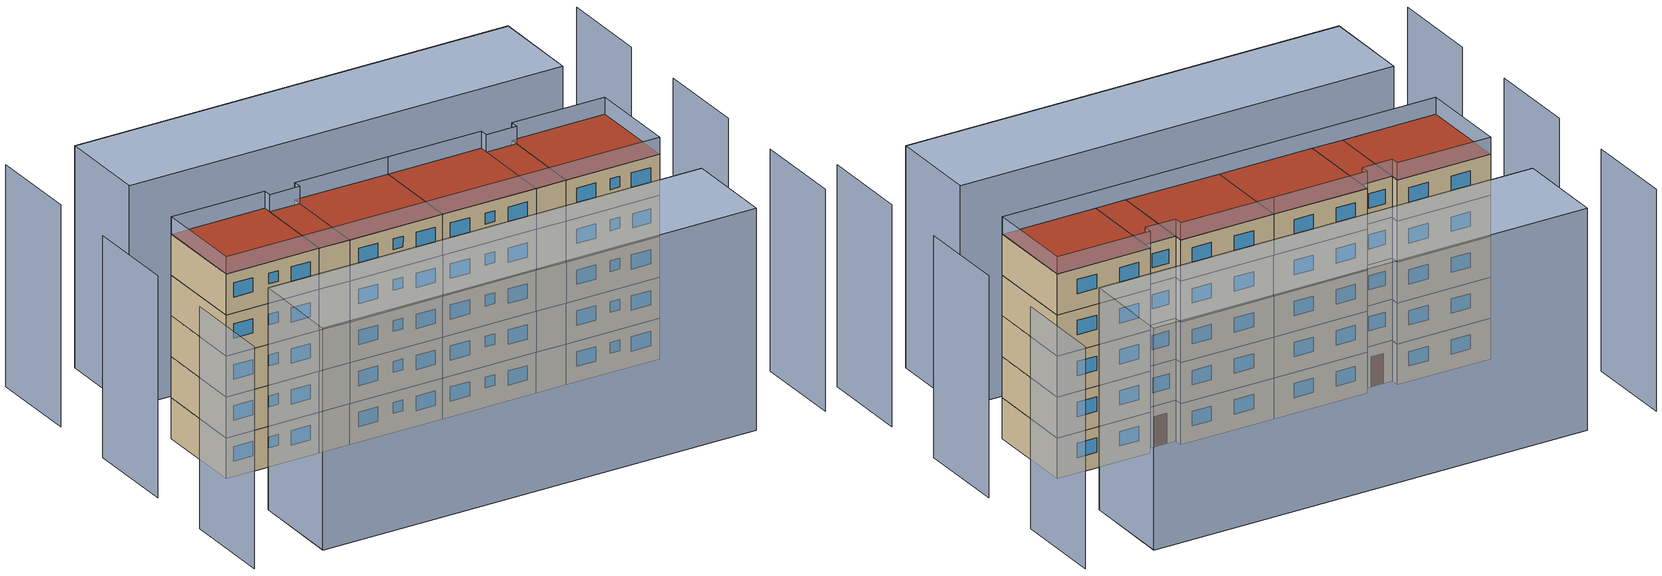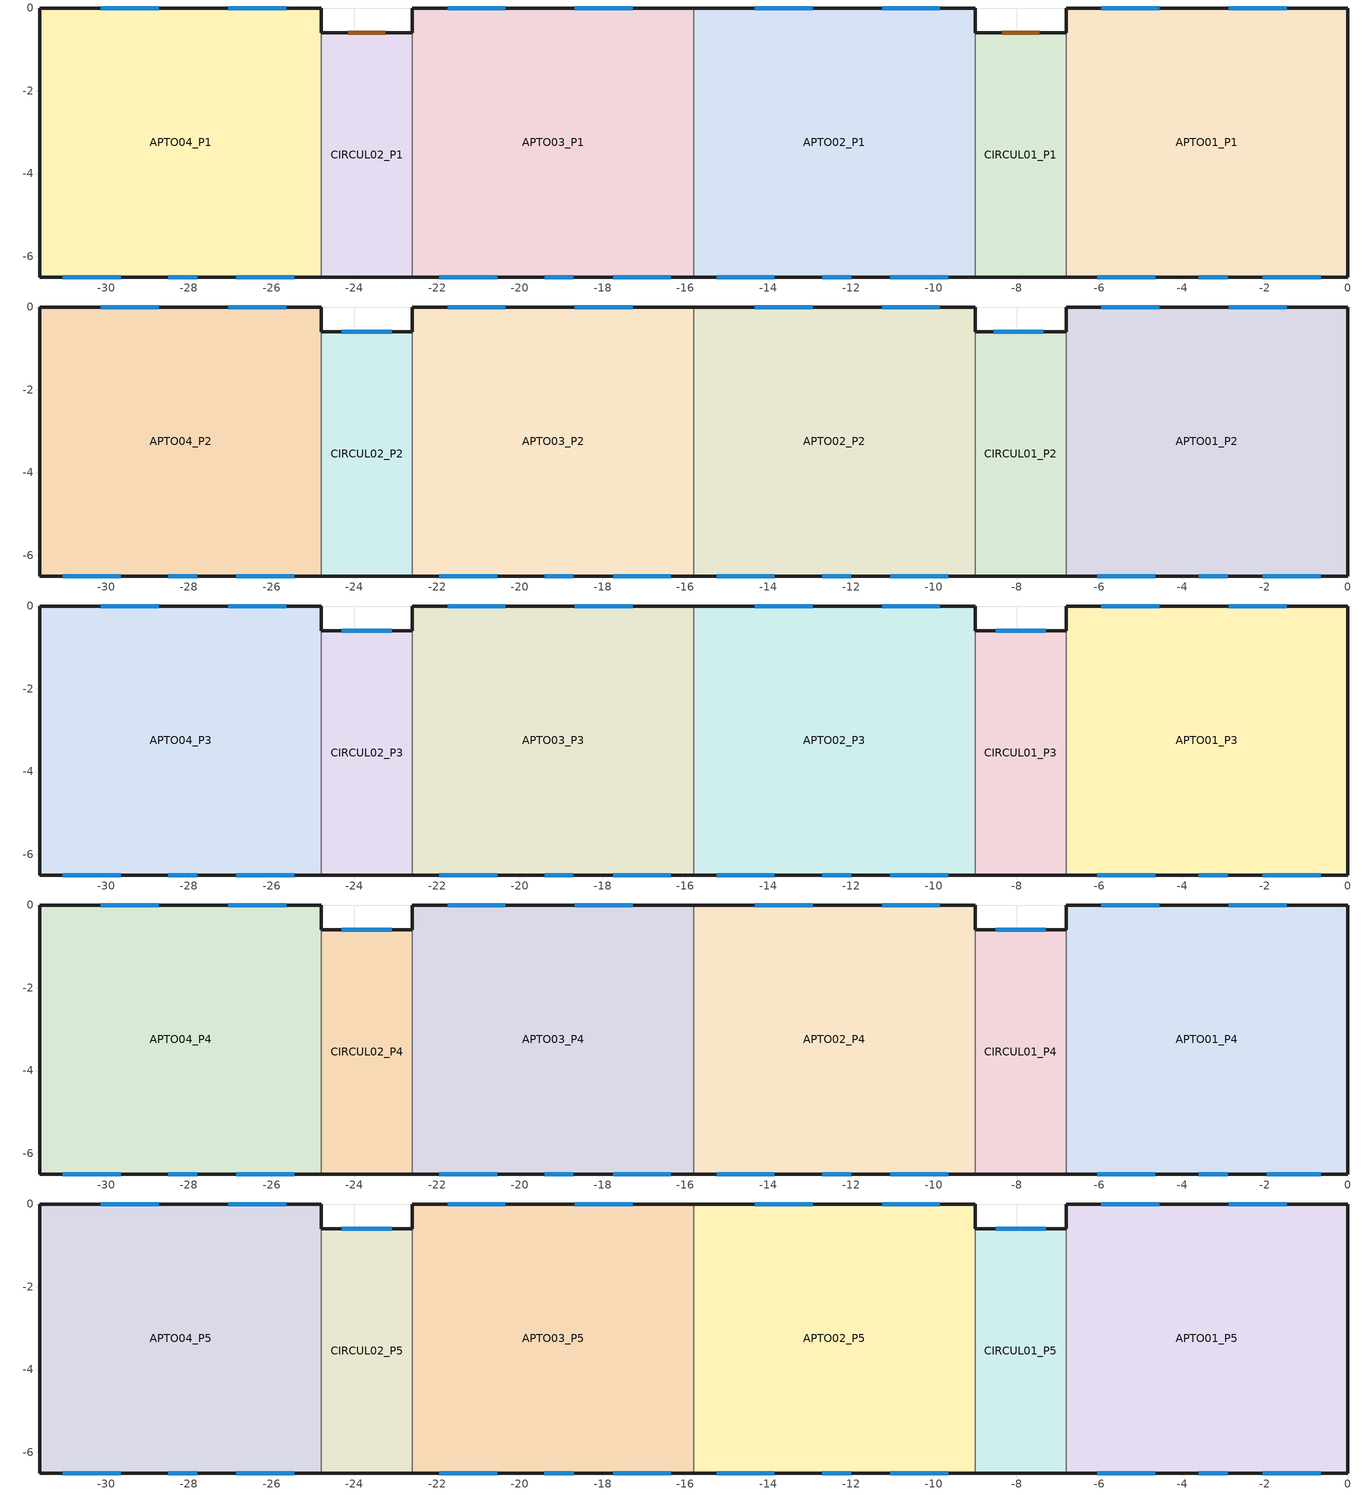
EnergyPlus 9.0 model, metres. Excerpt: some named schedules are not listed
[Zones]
APTO01_P1
 floor ground (Exterior Floor): -6.8,-6.5 -6.8,0 0,0 0,-6.5 z0
 wall outside (Exterior Wall South): 0,0 -6.8,0 z0:2.85
 wall outside (Exterior Wall West): 0,-6.5 0,0 / -6.8,0 -6.8,-0.6 z0:2.85
 wall outside (Exterior Wall North): -6.8,-6.5 0,-6.5 z0:2.85
 wall to CIRCUL01_P1 (Interior Wall): -6.8,-0.6 -6.8,-6.5 z0:2.85
 window (Exterior Window): -1.47,0 -2.87,0 / -4.55,0 -5.95,0 / -2.05,-6.5 -0.65,-6.5 / -6.05,-6.5 -4.65,-6.5 z1.1:2.1; -3.6,-6.5 -2.9,-6.5 z1.35:2.1
CIRCUL01_P1
 floor ground (Exterior Floor): -9,-6.5 -9,-0.6 -6.8,-0.6 -6.8,-6.5 z0
 wall outside (Exterior Wall South): -6.8,-0.6 -9,-0.6 z0:2.85
 wall outside (Exterior Wall North): -9,-6.5 -6.8,-6.5 z0:2.85
 wall to APTO02_P1 (Interior Wall): -9,-0.6 -9,-6.5 z0:2.85
 door (Exterior Door): -7.45,-0.6 -8.35,-0.6 z0:2.1
APTO02_P1
 floor ground (Exterior Floor): -15.8,-6.5 -15.8,0 -9,0 -9,-6.5 z0
 wall outside (Exterior Wall South): -9,0 -15.8,0 z0:2.85
 wall outside (Exterior Wall North): -15.8,-6.5 -9,-6.5 z0:2.85
 wall outside (Exterior Wall West): -9,-0.6 -9,0 z0:2.85
 wall to APTO03_P1 (Interior Wall): -15.8,0 -15.8,-6.5 z0:2.85
 window (Exterior Window): -9.85,0 -11.25,0 / -12.93,0 -14.33,0 / -15.25,-6.5 -13.85,-6.5 / -11.05,-6.5 -9.65,-6.5 z1.1:2.1; -12.7,-6.5 -12,-6.5 z1.35:2.1
APTO03_P1
 floor ground (Exterior Floor): -22.6,-6.5 -22.6,0 -15.8,0 -15.8,-6.5 z0
 wall outside (Exterior Wall South): -15.8,0 -22.6,0 z0:2.85
 wall outside (Exterior Wall North): -22.6,-6.5 -15.8,-6.5 z0:2.85
 wall outside (Exterior Wall East): -22.6,0 -22.6,-0.6 z0:2.85
 wall to CIRCUL02_P1 (Interior Wall): -22.6,-0.6 -22.6,-6.5 z0:2.85
 window (Exterior Window): -17.27,0 -18.67,0 / -20.35,0 -21.75,0 / -17.75,-6.5 -16.35,-6.5 / -21.95,-6.5 -20.55,-6.5 z1.1:2.1; -19.4,-6.5 -18.71,-6.5 z1.35:2.1
CIRCUL02_P1
 floor ground (Exterior Floor): -24.8,-6.5 -24.8,-0.6 -22.6,-0.6 -22.6,-6.5 z0
 wall outside (Exterior Wall North): -24.8,-6.5 -22.6,-6.5 z0:2.85
 wall outside (Exterior Wall South): -22.6,-0.6 -24.8,-0.6 z0:2.85
 wall to APTO04_P1 (Interior Wall): -24.8,-0.6 -24.8,-6.5 z0:2.85
 door (Exterior Door): -23.25,-0.6 -24.15,-0.6 z0:2.1
APTO04_P1
 floor ground (Exterior Floor): -31.6,-6.5 -31.6,0 -24.8,0 -24.8,-6.5 z0
 wall outside (Exterior Wall North): -31.6,-6.5 -24.8,-6.5 z0:2.85
 wall outside (Exterior Wall South): -24.8,0 -31.6,0 z0:2.85
 wall outside (Exterior Wall East): -31.6,0 -31.6,-6.5 z0:2.85
 wall outside (Exterior Wall West): -24.8,-0.6 -24.8,0 z0:2.85
 window (Exterior Window): -25.65,0 -27.05,0 / -28.73,0 -30.13,0 / -31.05,-6.5 -29.65,-6.5 / -26.85,-6.5 -25.45,-6.5 z1.1:2.1; -28.5,-6.5 -27.79,-6.5 z1.35:2.1
CIRCUL02_P2
 floor to CIRCUL02_P1 (Interior Floor): -24.8,-6.5 -24.8,-0.6 -22.6,-0.6 -22.6,-6.5 z2.85
 wall outside (Exterior Wall North): -24.8,-6.5 -22.6,-6.5 z2.85:5.7
 wall outside (Exterior Wall South): -22.6,-0.6 -24.8,-0.6 z2.85:5.7
 wall to APTO04_P2 (Interior Wall): -24.8,-0.6 -24.8,-6.5 z2.85:5.7
 wall to APTO03_P2 (Interior Wall): -22.6,-6.5 -22.6,-0.6 z2.85:5.7
 window (Exterior Window): -23.1,-0.6 -24.3,-0.6 z3.95:4.95
APTO02_P2
 floor to APTO02_P1 (Interior Floor): -15.8,-6.5 -15.8,0 -9,0 -9,-6.5 z2.85
 wall outside (Exterior Wall North): -15.8,-6.5 -9,-6.5 z2.85:5.7
 wall outside (Exterior Wall South): -9,0 -15.8,0 z2.85:5.7
 wall outside (Exterior Wall West): -9,-0.6 -9,0 z2.85:5.7
 wall to CIRCUL01_P2 (Interior Wall): -9,-6.5 -9,-0.6 z2.85:5.7
 wall to APTO03_P2 (Interior Wall): -15.8,0 -15.8,-6.5 z2.85:5.7
 window (Exterior Window): -9.85,0 -11.25,0 / -12.93,0 -14.33,0 / -15.25,-6.5 -13.85,-6.5 / -11.05,-6.5 -9.65,-6.5 z3.95:4.95; -12.7,-6.5 -12,-6.5 z4.2:4.95
APTO04_P2
 floor to APTO04_P1 (Interior Floor): -31.6,-6.5 -31.6,0 -24.8,0 -24.8,-6.5 z2.85
 wall outside (Exterior Wall North): -31.6,-6.5 -24.8,-6.5 z2.85:5.7
 wall outside (Exterior Wall South): -24.8,0 -31.6,0 z2.85:5.7
 wall outside (Exterior Wall East): -31.6,0 -31.6,-6.5 z2.85:5.7
 wall outside (Exterior Wall West): -24.8,-0.6 -24.8,0 z2.85:5.7
 window (Exterior Window): -25.65,0 -27.05,0 / -28.73,0 -30.13,0 / -31.05,-6.5 -29.65,-6.5 / -26.85,-6.5 -25.45,-6.5 z3.95:4.95; -28.5,-6.5 -27.79,-6.5 z4.2:4.95
APTO01_P2
 floor to APTO01_P1 (Interior Floor): -6.8,-6.5 -6.8,0 0,0 0,-6.5 z2.85
 wall outside (Exterior Wall South): 0,0 -6.8,0 z2.85:5.7
 wall outside (Exterior Wall West): 0,-6.5 0,0 z2.85:5.7
 wall outside (Exterior Wall North): -6.8,-6.5 0,-6.5 z2.85:5.7
 wall outside (Exterior Wall East): -6.8,0 -6.8,-0.6 z2.85:5.7
 wall to CIRCUL01_P2 (Interior Wall): -6.8,-0.6 -6.8,-6.5 z2.85:5.7
 window (Exterior Window): -1.47,0 -2.87,0 / -4.55,0 -5.95,0 / -2.05,-6.5 -0.65,-6.5 / -6.05,-6.5 -4.65,-6.5 z3.95:4.95; -3.6,-6.5 -2.9,-6.5 z4.2:4.95
APTO03_P2
 floor to APTO03_P1 (Interior Floor): -22.6,-6.5 -22.6,0 -15.8,0 -15.8,-6.5 z2.85
 wall outside (Exterior Wall South): -15.8,0 -22.6,0 z2.85:5.7
 wall outside (Exterior Wall North): -22.6,-6.5 -15.8,-6.5 z2.85:5.7
 wall outside (Exterior Wall East): -22.6,0 -22.6,-0.6 z2.85:5.7
 window (Exterior Window): -17.27,0 -18.67,0 / -20.35,0 -21.75,0 / -17.75,-6.5 -16.35,-6.5 / -21.95,-6.5 -20.55,-6.5 z3.95:4.95; -19.4,-6.5 -18.71,-6.5 z4.2:4.95
CIRCUL01_P2
 floor to CIRCUL01_P1 (Interior Floor): -9,-6.5 -9,-0.6 -6.8,-0.6 -6.8,-6.5 z2.85
 wall outside (Exterior Wall North): -9,-6.5 -6.8,-6.5 z2.85:5.7
 wall outside (Exterior Wall South): -6.8,-0.6 -9,-0.6 z2.85:5.7
 window (Exterior Window): -7.35,-0.6 -8.55,-0.6 z3.81:4.81
APTO04_P3
 floor to APTO04_P2 (Interior Floor): -31.6,-6.5 -31.6,0 -24.8,0 -24.8,-6.5 z5.7
 wall outside (Exterior Wall North): -31.6,-6.5 -24.8,-6.5 z5.7:8.55
 wall outside (Exterior Wall South): -24.8,0 -31.6,0 z5.7:8.55
 wall outside (Exterior Wall East): -31.6,0 -31.6,-6.5 z5.7:8.55
 wall outside (Exterior Wall West): -24.8,-0.6 -24.8,0 z5.7:8.55
 wall to CIRCUL02_P3 (Interior Wall): -24.8,-6.5 -24.8,-0.6 z5.7:8.55
 window (Exterior Window): -25.65,0 -27.05,0 / -28.73,0 -30.13,0 / -31.05,-6.5 -29.65,-6.5 / -26.85,-6.5 -25.45,-6.5 z6.8:7.8; -28.5,-6.5 -27.79,-6.5 z7.05:7.8
CIRCUL01_P3
 floor to CIRCUL01_P2 (Interior Floor): -9,-6.5 -9,-0.6 -6.8,-0.6 -6.8,-6.5 z5.7
 wall outside (Exterior Wall North): -9,-6.5 -6.8,-6.5 z5.7:8.55
 wall outside (Exterior Wall South): -6.8,-0.6 -9,-0.6 z5.7:8.55
 wall to APTO02_P3 (Interior Wall): -9,-0.6 -9,-6.5 z5.7:8.55
 wall to APTO01_P3 (Interior Wall): -6.8,-6.5 -6.8,-0.6 z5.7:8.55
 window (Exterior Window): -7.3,-0.6 -8.5,-0.6 z6.8:7.8
CIRCUL02_P3
 floor to CIRCUL02_P2 (Interior Floor): -24.8,-6.5 -24.8,-0.6 -22.6,-0.6 -22.6,-6.5 z5.7
 wall outside (Exterior Wall North): -24.8,-6.5 -22.6,-6.5 z5.7:8.55
 wall outside (Exterior Wall South): -22.6,-0.6 -24.8,-0.6 z5.7:8.55
 wall to APTO03_P3 (Interior Wall): -22.6,-6.5 -22.6,-0.6 z5.7:8.55
 window (Exterior Window): -23.1,-0.6 -24.3,-0.6 z6.8:7.8
APTO01_P3
 floor to APTO01_P2 (Interior Floor): -6.8,-6.5 -6.8,0 0,0 0,-6.5 z5.7
 wall outside (Exterior Wall South): 0,0 -6.8,0 z5.7:8.55
 wall outside (Exterior Wall West): 0,-6.5 0,0 z5.7:8.55
 wall outside (Exterior Wall North): -6.8,-6.5 0,-6.5 z5.7:8.55
 wall outside (Exterior Wall East): -6.8,0 -6.8,-0.6 z5.7:8.55
 window (Exterior Window): -1.47,0 -2.87,0 / -4.55,0 -5.95,0 / -2.05,-6.5 -0.65,-6.5 / -6.05,-6.5 -4.65,-6.5 z6.8:7.8; -3.6,-6.5 -2.9,-6.5 z7.05:7.8
APTO02_P3
 floor to APTO02_P2 (Interior Floor): -15.8,-6.5 -15.8,0 -9,0 -9,-6.5 z5.7
 wall outside (Exterior Wall North): -15.8,-6.5 -9,-6.5 z5.7:8.55
 wall outside (Exterior Wall South): -9,0 -15.8,0 z5.7:8.55
 wall outside (Exterior Wall West): -9,-0.6 -9,0 z5.7:8.55
 wall to APTO03_P3 (Interior Wall): -15.8,0 -15.8,-6.5 z5.7:8.55
 window (Exterior Window): -9.85,0 -11.25,0 / -12.93,0 -14.33,0 / -15.25,-6.5 -13.85,-6.5 / -11.05,-6.5 -9.65,-6.5 z6.8:7.8; -12.7,-6.5 -12,-6.5 z7.05:7.8
APTO03_P3
 floor to APTO03_P2 (Interior Floor): -22.6,-6.5 -22.6,0 -15.8,0 -15.8,-6.5 z5.7
 wall outside (Exterior Wall South): -15.8,0 -22.6,0 z5.7:8.55
 wall outside (Exterior Wall North): -22.6,-6.5 -15.8,-6.5 z5.7:8.55
 wall outside (Exterior Wall East): -22.6,0 -22.6,-0.6 z5.7:8.55
 window (Exterior Window): -17.27,0 -18.67,0 / -20.35,0 -21.75,0 / -17.75,-6.5 -16.35,-6.5 / -21.95,-6.5 -20.55,-6.5 z6.8:7.8; -19.4,-6.5 -18.71,-6.5 z7.05:7.8
CIRCUL02_P4
 floor to CIRCUL02_P3 (Interior Floor): -24.8,-6.5 -24.8,-0.6 -22.6,-0.6 -22.6,-6.5 z8.55
 wall outside (Exterior Wall North): -24.8,-6.5 -22.6,-6.5 z8.55:11.4
 wall outside (Exterior Wall South): -22.6,-0.6 -24.8,-0.6 z8.55:11.4
 wall to APTO04_P4 (Interior Wall): -24.8,-0.6 -24.8,-6.5 z8.55:11.4
 wall to APTO03_P4 (Interior Wall): -22.6,-6.5 -22.6,-0.6 z8.55:11.4
 window (Exterior Window): -23.1,-0.6 -24.3,-0.6 z9.65:10.65
APTO03_P4
 floor to APTO03_P3 (Interior Floor): -22.6,-6.5 -22.6,0 -15.8,0 -15.8,-6.5 z8.55
 wall outside (Exterior Wall South): -15.8,0 -22.6,0 z8.55:11.4
 wall outside (Exterior Wall North): -22.6,-6.5 -15.8,-6.5 z8.55:11.4
 wall outside (Exterior Wall East): -22.6,0 -22.6,-0.6 z8.55:11.4
 wall to APTO02_P4 (Interior Wall): -15.8,-6.5 -15.8,0 z8.55:11.4
 window (Exterior Window): -17.27,0 -18.67,0 / -20.35,0 -21.75,0 / -17.75,-6.5 -16.35,-6.5 / -21.95,-6.5 -20.55,-6.5 z9.65:10.65; -19.4,-6.5 -18.71,-6.5 z9.9:10.65
APTO02_P4
 floor to APTO02_P3 (Interior Floor): -15.8,-6.5 -15.8,0 -9,0 -9,-6.5 z8.55
 wall outside (Exterior Wall North): -15.8,-6.5 -9,-6.5 z8.55:11.4
 wall outside (Exterior Wall South): -9,0 -15.8,0 z8.55:11.4
 wall outside (Exterior Wall West): -9,-0.6 -9,0 z8.55:11.4
 wall to CIRCUL01_P4 (Interior Wall): -9,-6.5 -9,-0.6 z8.55:11.4
 window (Exterior Window): -9.85,0 -11.25,0 / -12.93,0 -14.33,0 / -15.25,-6.5 -13.85,-6.5 / -11.05,-6.5 -9.65,-6.5 z9.65:10.65; -12.7,-6.5 -12,-6.5 z9.9:10.65
APTO04_P4
 floor to APTO04_P3 (Interior Floor): -31.6,-6.5 -31.6,0 -24.8,0 -24.8,-6.5 z8.55
 wall outside (Exterior Wall North): -31.6,-6.5 -24.8,-6.5 z8.55:11.4
 wall outside (Exterior Wall South): -24.8,0 -31.6,0 z8.55:11.4
 wall outside (Exterior Wall East): -31.6,0 -31.6,-6.5 z8.55:11.4
 wall outside (Exterior Wall West): -24.8,-0.6 -24.8,0 z8.55:11.4
 window (Exterior Window): -25.65,0 -27.05,0 / -28.73,0 -30.13,0 / -31.05,-6.5 -29.65,-6.5 / -26.85,-6.5 -25.45,-6.5 z9.65:10.65; -28.5,-6.5 -27.79,-6.5 z9.9:10.65
APTO01_P4
 floor to APTO01_P3 (Interior Floor): -6.8,-6.5 -6.8,0 0,0 0,-6.5 z8.55
 wall outside (Exterior Wall South): 0,0 -6.8,0 z8.55:11.4
 wall outside (Exterior Wall West): 0,-6.5 0,0 z8.55:11.4
 wall outside (Exterior Wall North): -6.8,-6.5 0,-6.5 z8.55:11.4
 wall outside (Exterior Wall East): -6.8,0 -6.8,-0.6 z8.55:11.4
 wall to CIRCUL01_P4 (Interior Wall): -6.8,-0.6 -6.8,-6.5 z8.55:11.4
 window (Exterior Window): -1.47,0 -2.87,0 / -4.55,0 -5.95,0 / -1.95,-6.5 -0.65,-6.5 / -6.05,-6.5 -4.65,-6.5 z9.65:10.65; -3.6,-6.5 -2.9,-6.5 z9.9:10.65
CIRCUL01_P4
 floor to CIRCUL01_P3 (Interior Floor): -9,-6.5 -9,-0.6 -6.8,-0.6 -6.8,-6.5 z8.55
 wall outside (Exterior Wall North): -9,-6.5 -6.8,-6.5 z8.55:11.4
 wall outside (Exterior Wall South): -6.8,-0.6 -9,-0.6 z8.55:11.4
 window (Exterior Window): -7.3,-0.6 -8.5,-0.6 z9.65:10.65
APTO01_P5
 floor to APTO01_P4 (Interior Floor): -6.8,-6.5 -6.8,0 0,0 0,-6.5 z11.4
 wall outside (Exterior Wall South): 0,0 -6.8,0 z11.4:14.25
 wall outside (Exterior Wall West): 0,-6.5 0,0 z11.4:14.25
 wall outside (Exterior Wall North): -6.8,-6.5 0,-6.5 z11.4:14.25
 wall outside (Exterior Wall East): -6.8,0 -6.8,-0.6 z11.4:14.25
 wall to CIRCUL01_P5 (Interior Wall): -6.8,-0.6 -6.8,-6.5 z11.4:14.25
 window (Exterior Window): -1.47,0 -2.87,0 / -4.55,0 -5.95,0 / -2.05,-6.5 -0.65,-6.5 / -6.05,-6.5 -4.65,-6.5 z12.5:13.5; -3.6,-6.5 -2.9,-6.5 z12.75:13.5
 roof outside (Exterior Roof): 0,-6.5 0,0 -6.8,0 -6.8,-6.5 z14.25
APTO02_P5
 floor to APTO02_P4 (Interior Floor): -15.8,-6.5 -15.8,0 -9,0 -9,-6.5 z11.4
 wall outside (Exterior Wall North): -15.8,-6.5 -9,-6.5 z11.4:14.25
 wall outside (Exterior Wall South): -9,0 -15.8,0 z11.4:14.25
 wall outside (Exterior Wall West): -9,-0.6 -9,0 z11.4:14.25
 wall to CIRCUL01_P5 (Interior Wall): -9,-6.5 -9,-0.6 z11.4:14.25
 wall to APTO03_P5 (Interior Wall): -15.8,0 -15.8,-6.5 z11.4:14.25
 window (Exterior Window): -9.85,0 -11.25,0 / -12.93,0 -14.33,0 / -15.25,-6.5 -13.85,-6.5 / -11.05,-6.5 -9.65,-6.5 z12.5:13.5; -12.7,-6.5 -12,-6.5 z12.75:13.5
 roof outside (Exterior Roof): -9,-6.5 -9,0 -15.8,0 -15.8,-6.5 z14.25
CIRCUL01_P5
 floor to CIRCUL01_P4 (Interior Floor): -9,-6.5 -9,-0.6 -6.8,-0.6 -6.8,-6.5 z11.4
 wall outside (Exterior Wall North): -9,-6.5 -6.8,-6.5 z11.4:14.25
 wall outside (Exterior Wall South): -6.8,-0.6 -9,-0.6 z11.4:14.25
 window (Exterior Window): -7.3,-0.6 -8.5,-0.6 z12.5:13.5
 roof outside (Exterior Roof): -6.8,-6.5 -6.8,-0.6 -9,-0.6 -9,-6.5 z14.25
CIRCUL02_P5
 floor to CIRCUL02_P4 (Interior Floor): -24.8,-6.5 -24.8,-0.6 -22.6,-0.6 -22.6,-6.5 z11.4
 wall outside (Exterior Wall North): -24.8,-6.5 -22.6,-6.5 z11.4:14.25
 wall outside (Exterior Wall South): -22.6,-0.6 -24.8,-0.6 z11.4:14.25
 wall to APTO04_P5 (Interior Wall): -24.8,-0.6 -24.8,-6.5 z11.4:14.25
 wall to APTO03_P5 (Interior Wall): -22.6,-6.5 -22.6,-0.6 z11.4:14.25
 window (Exterior Window): -23.1,-0.6 -24.3,-0.6 z12.5:13.5
 roof outside (Exterior Roof): -22.6,-6.5 -22.6,-0.6 -24.8,-0.6 -24.8,-6.5 z14.25
APTO03_P5
 floor to APTO03_P4 (Interior Floor): -22.6,-6.5 -22.6,0 -15.8,0 -15.8,-6.5 z11.4
 wall outside (Exterior Wall South): -15.8,0 -22.6,0 z11.4:14.25
 wall outside (Exterior Wall North): -22.6,-6.5 -15.8,-6.5 z11.4:14.25
 wall outside (Exterior Wall East): -22.6,0 -22.6,-0.6 z11.4:14.25
 window (Exterior Window): -17.27,0 -18.67,0 / -20.35,0 -21.75,0 / -17.75,-6.5 -16.35,-6.5 / -21.95,-6.5 -20.55,-6.5 z12.5:13.5; -19.4,-6.5,13.5 -19.41,-6.5,12.75 -18.71,-6.5,12.75 -18.7,-6.5,13.5
 roof outside (Exterior Roof): -15.8,-6.5 -15.8,0 -22.6,0 -22.6,-6.5 z14.25
APTO04_P5
 floor to APTO04_P4 (Interior Floor): -31.6,-6.5 -31.6,0 -24.8,0 -24.8,-6.5 z11.4
 wall outside (Exterior Wall North): -31.6,-6.5 -24.8,-6.5 z11.4:14.25
 wall outside (Exterior Wall South): -24.8,0 -31.6,0 z11.4:14.25
 wall outside (Exterior Wall East): -31.6,0 -31.6,-6.5 z11.4:14.25
 wall outside (Exterior Wall West): -24.8,-0.6 -24.8,0 z11.4:14.25
 window (Exterior Window): -25.65,0 -27.05,0 / -28.73,0 -30.13,0 / -31.05,-6.5 -29.65,-6.5 / -26.85,-6.5 -25.45,-6.5 z12.5:13.5; -28.5,-6.5,13.5 -28.49,-6.5,12.75 -27.79,-6.5,12.75 -27.8,-6.5,13.5
 roof outside (Exterior Roof): -24.8,-6.5 -24.8,0 -31.6,0 -31.6,-6.5 z14.25
shading: -9,-0.6 -9,0 / -9,0 -15.8,0 / -15.8,0 -22.6,0 / -22.6,0 -22.6,-0.6 / -22.6,-0.6 -24.8,-0.6 / -24.8,-0.6 -24.8,0 / -24.8,0 -31.6,0 / -31.6,0 -31.6,-6.5 / -31.6,-6.5 0,-6.5 / 0,-6.5 0,0 / 0,0 -6.8,0 / -6.8,0 -6.8,-0.6 / -6.8,-0.6 -9,-0.6 z14.25:15.45; -36.6,5 -36.6,11.5 / 5,11.5 5,5 / -36.6,-6.5 -36.6,0 / 5,0 5,-6.5 / -36.6,-18 -36.6,-11.5 / 5,-11.5 5,-18 / -31.6,11.5 -31.6,5 / -31.6,5 0,5 / 0,5 0,11.5 / 0,11.5 -31.6,11.5 / -31.6,-11.5 -31.6,-18 / -31.6,-18 0,-18 / 0,-18 0,-11.5 / 0,-11.5 -31.6,-11.5 z0:15.45; -31.6,5 -31.6,11.5 0,11.5 0,5 z0; 0,5 0,11.5 -31.6,11.5 -31.6,5 z15.45; -31.6,-18 -31.6,-11.5 0,-11.5 0,-18 z0; 0,-18 0,-11.5 -31.6,-11.5 -31.6,-18 z15.45
[Building]
RosaBrasil: North Axis {deg}=178.861; Terrain=City; Loads Convergence Tolerance Value=0.4; Temperature Convergence Tolerance Value {deltaC}=0.4; Solar Distribution=FullExterior; Maximum Number of Warmup Days=25
[Site:Location]
PassoFundo_RS: Latitude {deg}=-28.26; Longitude {deg}=-52.4; Time Zone {hr}=-3; Elevation {m}=686
[SizingPeriod:DesignDay] Dry-Bulb Temperature Range Modifier Type=DefaultMultipliers; Humidity Condition Type=DewPoint; Barometric Pressure {Pa}=100034; Rain Indicator=No; Snow Indicator=No; Daylight Saving Time Indicator=No; Solar Model Indicator=ASHRAEClearSky
Name | Month | Day of Month | Day Type | Maximum Dry-Bulb Temperature {C} | Daily Dry-Bulb Temperature Range {deltaC} | Wetbulb or DewPoint at Maximum Dry-Bulb {C} | Wind Speed {m/s} | Wind Direction {deg} | Sky Clearness
PassoFundo_inverno_DB | 6 | 5 | WinterDesignDay | 21.8 | 7.2 | 16.8 | 6.9 | 45 | 0
PassoFundo_verao_DB | 1 | 10 | SummerDesignDay | 36.1 | 8.7 | 25.5 | 8.3 | 90 | 1
[Site:GroundTemperature:BuildingSurface]
23.3, 23.3, 23.3, 22.6, 21.6, 20.7, 20.5, 21.2, 22.4, 22.2, 23.1, 23.3
[Material]
Name | Roughness | Thickness {m} | Conductivity {W/m-K} | Density {kg/m3} | Specific Heat {J/kg-K} | Thermal Absorptance | Solar Absorptance | Visible Absorptance
Argamassa piso | Smooth | 0.02 | 1.15 | 1800 | 1000 | 0.85 | 0.3 | 0.3
Fibercement tile | Smooth | 0.006 | 0.65 | 1700 | 840 | 0.9 | 0.65 | 0.6
Ext mortar | Smooth | 0.02 | 1.15 | 1800 | 1000 | 0.9 | 0.58 | 0.2
Revestimento Ceramico 10mm | MediumSmooth | 0.01 | 1.3 | 2300 | 965 | 0.9 | 0.2 | 0.2
Ceramica equiv interna | MediumSmooth | 0.18 | 0.9 | 785 | 920
Argamassa reb int | Smooth | 0.015 | 1.15 | 1800 | 1000 | 0.9 | 0.2 | 0.2
Concreto laje | MediumRough | 0.1 | 1.75 | 2200 | 1000
Porta exterior | Smooth | 0.05 | 0.2 | 850 | 2300 | 0.9 | 0.2 | 0.2
Placa_cimenticia | MediumRough | 0.01 | 0.95 | 2200 | 840 | 0.9 | 0.2 | 0.2
Rockwool_north; Rockwool_roof | MediumRough | 0.15 | 0.045 | 200 | 750 | 0.9 | 0.2 | 0.2
[Material:AirGap]
AR_5cm_DESC: Thermal Resistance {m2-K/W}=0.21
[WindowMaterial:Glazing]
Clear 3mm: Optical Data Type=SpectralAverage; Thickness {m}=0.003; Solar Transmittance at Normal Incidence=0.837; Front Side Solar Reflectance at Normal Incidence=0.075; Back Side Solar Reflectance at Normal Incidence=0.075; Visible Transmittance at Normal Incidence=0.898; Front Side Visible Reflectance at Normal Incidence=0.081; Back Side Visible Reflectance at Normal Incidence=0.081; Infrared Transmittance at Normal Incidence=0; Front Side Infrared Hemispherical Emissivity=0.84; Back Side Infrared Hemispherical Emissivity=0.84; Conductivity {W/m-K}=0.9
[Construction]
Exterior Floor: Revestimento Ceramico 10mm, Argamassa piso, Concreto laje
Interior Wall: Argamassa reb int, Ceramica equiv interna, Argamassa reb int
Exterior Roof: Fibercement tile, AR_5cm_DESC, Rockwool_roof, Concreto laje, Argamassa reb int
Exterior Window: Clear 3mm
Exterior Door: Porta exterior
Interior Floor: Revestimento Ceramico 10mm, Argamassa piso, Concreto laje, Argamassa reb int
Exterior Wall North; Exterior Wall South; Exterior Wall West; Exterior Wall East: Ext mortar, Placa_cimenticia, Rockwool_north, Ceramica equiv interna, Argamassa reb int
[Zone] Multiplier=1
APTO01_P1; CIRCUL01_P1; APTO02_P1; APTO03_P1; CIRCUL02_P1; APTO04_P1; CIRCUL02_P2; APTO02_P2; APTO04_P2; APTO01_P2; APTO03_P2; CIRCUL01_P2; APTO04_P3; CIRCUL01_P3; CIRCUL02_P3; APTO01_P3; APTO02_P3; APTO03_P3; CIRCUL02_P4; APTO03_P4; APTO02_P4; APTO04_P4; APTO01_P4; CIRCUL01_P4; APTO01_P5; APTO02_P5; CIRCUL01_P5; CIRCUL02_P5; APTO03_P5; APTO04_P5
[InternalMass] Construction=Interior Wall; Surface Area {m2}=13.4
Name | Zone
Massa Termica Ap1p1 | APTO01_P1
Massa Termica Ap2p1 | APTO02_P1
Massa Termica Ap3p1 | APTO03_P1
Massa Termica Ap4p1 | APTO04_P1
Massa Termica Ap1p2 | APTO01_P2
Massa Termica Ap2p2 | APTO02_P2
Massa Termica Ap3p2 | APTO03_P2
Massa Termica Ap4p2 | APTO04_P2
Massa Termica Ap1p3 | APTO01_P3
Massa Termica Ap2p3 | APTO02_P3
Massa Termica Ap3p3 | APTO03_P3
Massa Termica Ap4p3; Massa Termica Ap4p4 | APTO04_P3
Massa Termica Ap1p4 | APTO01_P4
Massa Termica Ap2p4 | APTO02_P4
Massa Termica Ap3p4 | APTO03_P4
Massa Termica Ap1p5 | APTO01_P5
Massa Termica Ap2p5 | APTO02_P5
Massa Termica Ap3p5 | APTO03_P5
Massa Termica Ap4p5 | APTO04_P5
[HVACTemplate:Thermostat]
Thermostat: Constant Heating Setpoint {C}=21; Constant Cooling Setpoint {C}=23
[HVACTemplate:Zone:IdealLoadsAirSystem] Template Thermostat=Thermostat; System Availability Schedule=TLB Occupation Schedule; Maximum Heating Supply Air Temperature {C}=30; Minimum Cooling Supply Air Temperature {C}=13; Maximum Heating Supply Air Humidity Ratio {kgWater/kgDryAir}=0.0156; Minimum Cooling Supply Air Humidity Ratio {kgWater/kgDryAir}=0.0077; Heating Limit=NoLimit; Cooling Limit=NoLimit; Dehumidification Control Type=ConstantSensibleHeatRatio; Cooling Sensible Heat Ratio=0.7; Dehumidification Setpoint {percent}=60; Humidification Control Type=None; Humidification Setpoint {percent}=30; Outdoor Air Method=None; Outdoor Air Flow Rate per Person {m3/s}=0.00944; Demand Controlled Ventilation Type=None; Outdoor Air Economizer Type=NoEconomizer; Heat Recovery Type=None; Sensible Heat Recovery Effectiveness=0.7; Latent Heat Recovery Effectiveness=0.65
APTO01_P1; APTO01_P2; APTO01_P3; APTO01_P4; APTO01_P5; APTO02_P1; APTO02_P2; APTO02_P3; APTO02_P4; APTO02_P5; APTO03_P1; APTO03_P2; APTO03_P3; APTO03_P4; APTO03_P5; APTO04_P1; APTO04_P2; APTO04_P3; APTO04_P4; APTO04_P5
[Schedule:Compact]
TLB Occupation Schedule: Through: 12/31, For: AllDays, Until: 08:00, 1, Until: 14:00, 0, Until: 18:00, .5, Until: 24:00, 1
[AirflowNetwork:SimulationControl]
INI-R: AirflowNetwork Control=MultizoneWithoutDistribution; Wind Pressure Coefficient Type=SurfaceAverageCalculation; Height Selection for Local Wind Pressure Calculation=OpeningHeight; Building Type=LowRise; Maximum Number of Iterations=500; Initialization Type=LinearInitializationMethod; Relative Airflow Convergence Tolerance=0.0001; Absolute Airflow Convergence Tolerance {kg/s}=0.000001; Convergence Acceleration Limit=-.5; Azimuth Angle of Long Axis of Building {deg}=0; Ratio of Building Width Along Short Axis to Width Along Long Axis=0.2
[AirflowNetwork:MultiZone:Zone] Ventilation Control Mode=Temperature; Ventilation Control Zone Temperature Setpoint Schedule=VN_19; Minimum Venting Open Factor=0.45; Indoor and Outdoor Temperature Difference Lower Limit For Maximum Venting Open Factor {deltaC}=0; Indoor and Outdoor Temperature Difference Upper Limit for Minimum Venting Open Factor {deltaC}=5; Indoor and Outdoor Enthalpy Difference Lower Limit For Maximum Venting Open Factor {deltaJ/kg}=0; Indoor and Outdoor Enthalpy Difference Upper Limit for Minimum Venting Open Factor {deltaJ/kg}=300000; Venting Availability Schedule=TLB Occupation Schedule; Single Sided Wind Pressure Coefficient Algorithm=Standard; Facade Width {m}=31.6
APTO01_P1; APTO02_P1; APTO03_P1; APTO04_P1; APTO01_P2; APTO02_P2; APTO03_P2; APTO04_P2; APTO01_P3; APTO02_P3; APTO03_P3; APTO04_P3; APTO01_P4; APTO02_P4; APTO03_P4; APTO04_P4; APTO01_P5; APTO02_P5; APTO03_P5; APTO04_P5
[AirflowNetwork:MultiZone:Surface] Leakage Component=Windows; Window/Door Opening Factor, or Crack Factor=0.45; Ventilation Control Mode=ZoneLevel; Ventilation Control Zone Temperature Setpoint Schedule=VN_19; Minimum Venting Open Factor=0.45; Indoor and Outdoor Temperature Difference Lower Limit For Maximum Venting Open Factor {deltaC}=0; Indoor and Outdoor Temperature Difference Upper Limit for Minimum Venting Open Factor {deltaC}=5; Indoor and Outdoor Enthalpy Difference Lower Limit For Maximum Venting Open Factor {deltaJ/kg}=0; Indoor and Outdoor Enthalpy Difference Upper Limit for Minimum Venting Open Factor {deltaJ/kg}=300000; Venting Availability Schedule=TLB Occupation Schedule; Equivalent Rectangle Method=PolygonHeight; Equivalent Rectangle Aspect Ratio=1
P1_W01; P1_W02; P1_W03 (Kitchen); P1_W04 (WC); P1_W05 (Kitchen); P1_W06; P1_W07; P1_W08 (Kitchen); P1_W09 (WC); P1_W10; P1_W11; P1_W12; P1_W13; P1_W14 (WC); P1_W15 (Kitchen); P1_W16; P1_W17; P1_W18 (Kitchen); P1_W19 (WC); P1_W20; P2_W01; P2_W02; P2_W03; P2_W04 (WC); P2_W05 (Kitchen); P2_W06; P2_W07; P2_W08 (Kitchen); P2_W09 (WC); P2_W10; P2_W11; P2_W12; P2_W13; P2_W14 (WC); P2_W15 (Kitchen); P2_W16; P2_W17; P2_W18 (Kitchen); P2_W19 (WC); P2_W20; P3_W01; P2_W02; P3_W03; P3_W04 (WC); P3_W05 (Kitchen); P3_W06; P3_W07; P3_W08 (Kitchen); P3_W09 (WC); P3_W10; P2_W11; P3_W12; P3_W13; P3_W14 (WC); P3_W15 (Kitchen); P3_W16; P3_W17; P3_W18 (Kitchen); P3_W19 (WC); P3_W20; P4_W01; P4_W02; P4_W03; P4_W04 (WC); P4_W05; P4_W06; P4_W07; P4_W08 (Kitchen); P4_W09 (WC); P4_W10; P4_W11; P4_W12; P4_W13; P4_W14 (WC); P4_W15 (Kitchen); P4_W16; P4_W17; P4_W18 (Kitchen); P4_W19 (WC); P4_W20; P5_W01; P5_W02; P5_W03; P5_W04 (WC); P5_W05 (Kitchen); P5_W06; P5_W07; P5_W08 (Kitchen); P5_W09 (WC); P5_W10; P5_W11; P5_W12; P5_W13; P5_W14 (WC); P5_W15 (Kitchen); P5_W16; P5_W17; P5_W18 (Kitchen); P5_W19 (WC); P5_W20
[AirflowNetwork:MultiZone:Component:DetailedOpening] Type of Rectangular Large Vertical Opening (LVO)=NonPivoted; Number of Sets of Opening Factor Data=2; Opening Factor 1=0; Discharge Coefficient for Opening Factor 1=0.001; Width Factor for Opening Factor 1=0; Height Factor for Opening Factor 1=1; Start Height Factor for Opening Factor 1=0; Opening Factor 2=0.6; Width Factor for Opening Factor 2=1; Height Factor for Opening Factor 2=1; Start Height Factor for Opening Factor 2=0
Name | Air Mass Flow Coefficient When Opening is Closed {kg/s-m} | Air Mass Flow Exponent When Opening is Closed | Extra Crack Length or Height of Pivoting Axis {m} | Discharge Coefficient for Opening Factor 2
Doors | 0.0024 | 0.59 | 0 | 1
Windows | 0.00063 | 0.65 | 0.3 | 0.9
